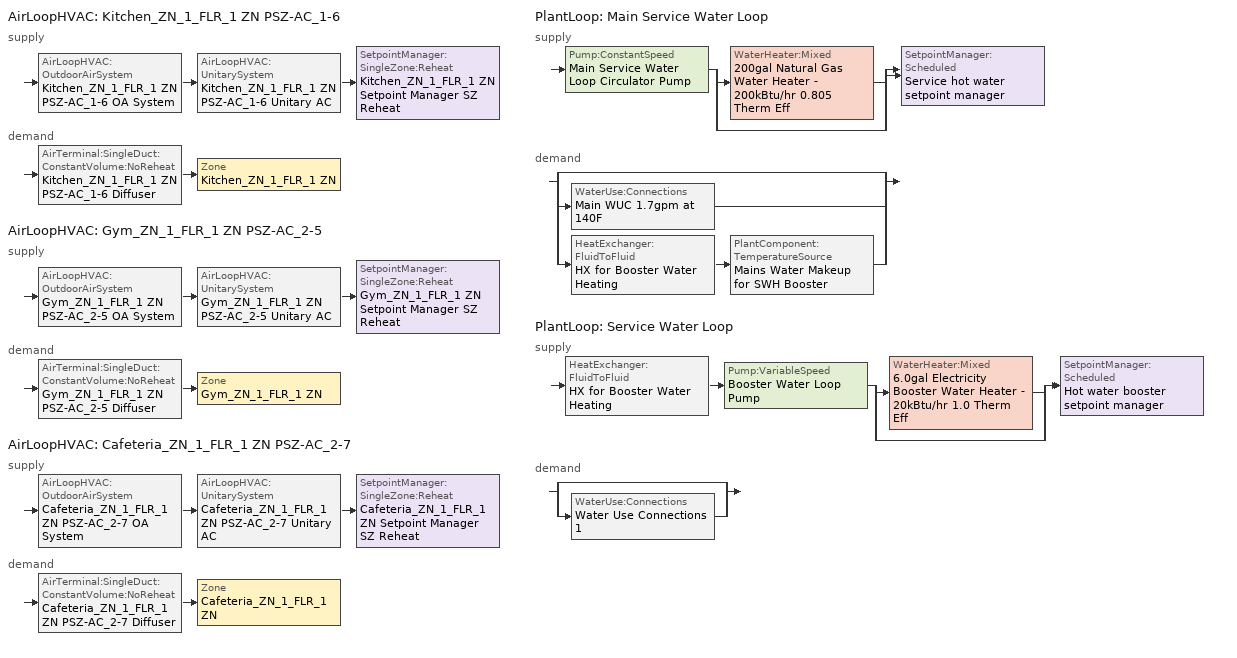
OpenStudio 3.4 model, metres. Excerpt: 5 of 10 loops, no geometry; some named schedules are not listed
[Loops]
AirLoopHVAC 'Kitchen_ZN_1_FLR_1 ZN PSZ-AC_1-6'
 supply: AirLoopHVAC:OutdoorAirSystem 'Kitchen_ZN_1_FLR_1 ZN PSZ-AC_1-6 OA System' > AirLoopHVAC:UnitarySystem 'Kitchen_ZN_1_FLR_1 ZN PSZ-AC_1-6 Unitary AC' > SetpointManager:SingleZone:Reheat 'Kitchen_ZN_1_FLR_1 ZN Setpoint Manager SZ Reheat'
 demand: AirTerminal:SingleDuct:ConstantVolume:NoReheat 'Kitchen_ZN_1_FLR_1 ZN PSZ-AC_1-6 Diffuser' > Zone 'Kitchen_ZN_1_FLR_1 ZN'
AirLoopHVAC 'Gym_ZN_1_FLR_1 ZN PSZ-AC_2-5'
 supply: AirLoopHVAC:OutdoorAirSystem 'Gym_ZN_1_FLR_1 ZN PSZ-AC_2-5 OA System' > AirLoopHVAC:UnitarySystem 'Gym_ZN_1_FLR_1 ZN PSZ-AC_2-5 Unitary AC' > SetpointManager:SingleZone:Reheat 'Gym_ZN_1_FLR_1 ZN Setpoint Manager SZ Reheat'
 demand: AirTerminal:SingleDuct:ConstantVolume:NoReheat 'Gym_ZN_1_FLR_1 ZN PSZ-AC_2-5 Diffuser' > Zone 'Gym_ZN_1_FLR_1 ZN'
AirLoopHVAC 'Cafeteria_ZN_1_FLR_1 ZN PSZ-AC_2-7'
 supply: AirLoopHVAC:OutdoorAirSystem 'Cafeteria_ZN_1_FLR_1 ZN PSZ-AC_2-7 OA System' > AirLoopHVAC:UnitarySystem 'Cafeteria_ZN_1_FLR_1 ZN PSZ-AC_2-7 Unitary AC' > SetpointManager:SingleZone:Reheat 'Cafeteria_ZN_1_FLR_1 ZN Setpoint Manager SZ Reheat'
 demand: AirTerminal:SingleDuct:ConstantVolume:NoReheat 'Cafeteria_ZN_1_FLR_1 ZN PSZ-AC_2-7 Diffuser' > Zone 'Cafeteria_ZN_1_FLR_1 ZN'
PlantLoop 'Main Service Water Loop'
 supply: Pump:ConstantSpeed 'Main Service Water Loop Circulator Pump' > split
  | WaterHeater:Mixed '200gal Natural Gas Water Heater - 200kBtu/hr 0.805 Therm Eff'
  | bypass
  join > SetpointManager:Scheduled 'Service hot water setpoint manager'
 demand: split
  | bypass
  | WaterUse:Connections 'Main WUC 1.7gpm at 140F'
  | HeatExchanger:FluidToFluid 'HX for Booster Water Heating' > PlantComponent:TemperatureSource 'Mains Water Makeup for SWH Booster'
PlantLoop 'Service Water Loop'
 supply: HeatExchanger:FluidToFluid 'HX for Booster Water Heating' > Pump:VariableSpeed 'Booster Water Loop Pump' > split
  | WaterHeater:Mixed '6.0gal Electricity Booster Water Heater - 20kBtu/hr 1.0 Therm Eff'
  | bypass
  join > SetpointManager:Scheduled 'Hot water booster setpoint manager'
 demand: split
  | bypass
  | WaterUse:Connections 'Water Use Connections 1'
[SpaceType] Standards Building Type=PrimarySchool
Name | Default Schedule Set | Design Specification Outdoor Air Object | Standards Space Type
PrimarySchool Office | PrimarySchool Office Schedule Set | PrimarySchool Office Ventilation | Office
PrimarySchool Lobby | PrimarySchool Lobby Schedule Set | PrimarySchool Lobby Ventilation | Lobby
PrimarySchool Gym | PrimarySchool Gym Schedule Set | PrimarySchool Gym Ventilation | Gym
PrimarySchool Mechanical | PrimarySchool Mechanical Schedule Set | PrimarySchool Mechanical Ventilation | Mechanical
PrimarySchool Cafeteria | PrimarySchool Cafeteria Schedule Set | PrimarySchool Cafeteria Ventilation | Cafeteria
PrimarySchool Kitchen | PrimarySchool Kitchen Schedule Set | PrimarySchool Kitchen Ventilation | Kitchen
PrimarySchool Restroom | PrimarySchool Restroom Schedule Set | PrimarySchool Restroom Ventilation | Restroom
PrimarySchool Corridor | PrimarySchool Corridor Schedule Set | PrimarySchool Corridor Ventilation | Corridor
PrimarySchool Classroom | PrimarySchool Classroom Schedule Set | PrimarySchool Classroom Ventilation | Classroom
PrimarySchool ComputerRoom | PrimarySchool ComputerRoom Schedule Set | PrimarySchool ComputerRoom Ventilation | ComputerRoom
PrimarySchool Library | PrimarySchool Library Schedule Set | PrimarySchool Library Ventilation | Library
[People:Definition]
PrimarySchool Cafeteria People Definition: Number of People Calculation Method=People/Area; People per Space Floor Area {person/m2}=1.07639; Fraction Radiant=0.3
[People] Work Efficiency Schedule=Work Efficiency Schedule; Clothing Insulation Schedule=Clothing Schedule; Air Velocity Schedule=Air Velocity Schedule; Multiplier=1
Name | People Definition | Space or SpaceType
PrimarySchool Cafeteria People | PrimarySchool Cafeteria People Definition | PrimarySchool Cafeteria
PrimarySchool Classroom People | PrimarySchool Classroom People Definition | PrimarySchool Classroom
PrimarySchool ComputerRoom People | PrimarySchool ComputerRoom People Definition | PrimarySchool ComputerRoom
PrimarySchool Gym People | PrimarySchool Gym People Definition | PrimarySchool Gym
PrimarySchool Kitchen People | PrimarySchool Kitchen People Definition | PrimarySchool Kitchen
PrimarySchool Library People | PrimarySchool Library People Definition | PrimarySchool Library
PrimarySchool Office People | PrimarySchool Office People Definition | PrimarySchool Office
[Lights:Definition] Design Level Calculation Method=Watts/Area; Fraction Radiant=0.37; Fraction Visible=0.2; Return Air Fraction=0
Name | Watts per Space Floor Area {W/m2}
PrimarySchool Cafeteria Lights Definition | 6.78126
PrimarySchool Classroom Lights Definition; PrimarySchool ComputerRoom Lights Definition | 9.9028
PrimarySchool Corridor Lights Definition | 7.10418
PrimarySchool Gym Lights Definition | 5.38196
PrimarySchool Kitchen Lights Definition | 11.4097
PrimarySchool Library Lights Definition | 8.39585
PrimarySchool Lobby Lights Definition | 10.7639
PrimarySchool Mechanical Lights Definition | 4.62848
PrimarySchool Office Lights Definition | 10.0104
PrimarySchool Restroom Lights Definition | 9.14932
[Lights] Fraction Replaceable=1
Name | Lights Definition | Space or SpaceType
PrimarySchool Cafeteria Lights | PrimarySchool Cafeteria Lights Definition | PrimarySchool Cafeteria
PrimarySchool Classroom Lights | PrimarySchool Classroom Lights Definition | PrimarySchool Classroom
PrimarySchool ComputerRoom Lights | PrimarySchool ComputerRoom Lights Definition | PrimarySchool ComputerRoom
PrimarySchool Corridor Lights | PrimarySchool Corridor Lights Definition | PrimarySchool Corridor
PrimarySchool Gym Lights | PrimarySchool Gym Lights Definition | PrimarySchool Gym
PrimarySchool Kitchen Lights | PrimarySchool Kitchen Lights Definition | PrimarySchool Kitchen
PrimarySchool Library Lights | PrimarySchool Library Lights Definition | PrimarySchool Library
PrimarySchool Lobby Lights | PrimarySchool Lobby Lights Definition | PrimarySchool Lobby
PrimarySchool Mechanical Lights | PrimarySchool Mechanical Lights Definition | PrimarySchool Mechanical
PrimarySchool Office Lights | PrimarySchool Office Lights Definition | PrimarySchool Office
PrimarySchool Restroom Lights | PrimarySchool Restroom Lights Definition | PrimarySchool Restroom
[ElectricEquipment:Definition]
PrimarySchool Restroom Elec Equip Definition: Design Level Calculation Method=Watts/Area; Watts per Space Floor Area {W/m2}=3.99987; Fraction Latent=0; Fraction Radiant=0.5; Fraction Lost=0
[ElectricEquipment]
Name | Electric Equipment Definition | Space or SpaceType | Schedule
PrimarySchool Cafeteria Elec Equip | PrimarySchool Cafeteria Elec Equip Definition | PrimarySchool Cafeteria
PrimarySchool Classroom Elec Equip | PrimarySchool Classroom Elec Equip Definition | PrimarySchool Classroom
PrimarySchool ComputerRoom Elec Equip | PrimarySchool ComputerRoom Elec Equip Definition | PrimarySchool ComputerRoom
PrimarySchool Corridor Elec Equip | PrimarySchool Corridor Elec Equip Definition | PrimarySchool Corridor
PrimarySchool Gym Elec Equip | PrimarySchool Gym Elec Equip Definition | PrimarySchool Gym
PrimarySchool Kitchen Elec Equip | PrimarySchool Kitchen Elec Equip Definition | PrimarySchool Kitchen
PrimarySchool Library Elec Equip | PrimarySchool Library Elec Equip Definition | PrimarySchool Library
PrimarySchool Lobby Elec Equip | PrimarySchool Lobby Elec Equip Definition | PrimarySchool Lobby
PrimarySchool Mechanical Elec Equip | PrimarySchool Mechanical Elec Equip Definition | PrimarySchool Mechanical
PrimarySchool Office Elec Equip | PrimarySchool Office Elec Equip Definition | PrimarySchool Office
PrimarySchool Restroom Elec Equip | PrimarySchool Restroom Elec Equip Definition | PrimarySchool Restroom
Kitchen_Reach-in-Freezer | Kitchen Electric Equipment Definition1 | PrimarySchool Kitchen | SchoolPrimary ALWAYS_ON
Kitchen_Reach-in-Refrigerator | Kitchen Electric Equipment Definition2 | PrimarySchool Kitchen | SchoolPrimary ALWAYS_ON
[DesignSpecification:OutdoorAir] Outdoor Air Method=Sum
Name | Outdoor Air Flow per Person {m3/s-person} | Outdoor Air Flow per Floor Area {m3/s-m2} | Outdoor Air Flow Rate Fraction Schedule
PrimarySchool Cafeteria Ventilation; PrimarySchool Kitchen Ventilation | 0.00353961 | 0.0009144
PrimarySchool Classroom Ventilation; PrimarySchool ComputerRoom Ventilation; PrimarySchool Library Ventilation | 0.00471947 | 0.0006096
PrimarySchool Corridor Ventilation; PrimarySchool Lobby Ventilation |  | 0.0003048
PrimarySchool Gym Ventilation |  | 0.001524
PrimarySchool Mechanical Ventilation |  | 0.0006096
PrimarySchool Office Ventilation | 0.00235974 | 0.0003048
PrimarySchool Restroom Ventilation | 0 | 0 | DesignDaysOnly
[DefaultScheduleSet] People Activity Level Schedule=SchoolPrimary ACTIVITY_SCH; Infiltration Schedule=SchoolPrimary INFIL_SCH_PNNL
Name | Number of People Schedule | Lighting Schedule | Electric Equipment Schedule | Gas Equipment Schedule
PrimarySchool Cafeteria Schedule Set | SchoolPrimary BLDG_OCC_SCH_Cafeteria | SchoolPrimary BLDG_LIGHT_SCH_2013 | SchoolPrimary KITCHEN_ELEC_EQUIP_SCH
PrimarySchool Classroom Schedule Set | SchoolPrimary BLDG_OCC_SCH | SchoolPrimary BLDG_LIGHT_CLASSROOM_SCH_2013 | SchoolPrimary BLDG_EQUIP_SCH_2013
PrimarySchool ComputerRoom Schedule Set | SchoolPrimary BLDG_OCC_SCH_Extend | SchoolPrimary BLDG_LIGHT_CLASSROOM_SCH_2013 | SchoolPrimary BLDG_EQUIP_SCH_2013
PrimarySchool Corridor Schedule Set | SchoolPrimary BLDG_OCC_SCH | SchoolPrimary BLDG_LIGHT_CORRIDOR_SCH_2013 | SchoolPrimary BLDG_EQUIP_SCH_2013
PrimarySchool Gym Schedule Set | SchoolPrimary BLDG_OCC_SCH_Gym | SchoolPrimary BLDG_LIGHT_GYM_SCH_2013 | SchoolPrimary BLDG_EQUIP_SCH_2013
PrimarySchool Kitchen Schedule Set | SchoolPrimary BLDG_OCC_SCH | SchoolPrimary BLDG_LIGHT_SCH_2013 | SchoolPrimary KITCHEN_ELEC_EQUIP_SCH | SchoolPrimary KITCHEN_GAS_EQUIP_SCH
PrimarySchool Library Schedule Set | SchoolPrimary BLDG_OCC_SCH | SchoolPrimary BLDG_LIGHT_LIBRARY_SCH_2013 | SchoolPrimary BLDG_EQUIP_SCH_2013
PrimarySchool Lobby Schedule Set | SchoolPrimary BLDG_OCC_SCH | SchoolPrimary BLDG_LIGHT_LOBBYFLR1_SCH_2013 | SchoolPrimary BLDG_EQUIP_SCH_2013
PrimarySchool Mechanical Schedule Set | SchoolPrimary BLDG_OCC_SCH | SchoolPrimary BLDG_LIGHT_SCH_2013 | SchoolPrimary BLDG_EQUIP_SCH_2013
PrimarySchool Office Schedule Set | SchoolPrimary BLDG_OCC_SCH_Offices | SchoolPrimary BLDG_LIGHT_SCH_2013 | SchoolPrimary BLDG_EQUIP_SCH_2013
PrimarySchool Restroom Schedule Set | SchoolPrimary BLDG_OCC_SCH | SchoolPrimary BLDG_LIGHT_BATH_SCH_2013 | SchoolPrimary BLDG_EQUIP_SCH_2013
[GasEquipment]
PrimarySchool Kitchen Gas Equip: Gas Equipment Definition=PrimarySchool Kitchen Gas Equip Definition; Space or SpaceType=PrimarySchool Kitchen
[Sizing:Zone] Zone Cooling Design Supply Air Temperature Input Method=SupplyAirTemperature; Zone Cooling Design Supply Air Temperature {C}=12.7778; Zone Cooling Design Supply Air Temperature Difference {deltaC}=11.11; Zone Heating Design Supply Air Temperature Input Method=SupplyAirTemperature; Zone Heating Design Supply Air Temperature {C}=50; Zone Heating Design Supply Air Temperature Difference {deltaC}=11.11; Zone Cooling Design Supply Air Humidity Ratio {kg-H2O/kg-air}=0.0085; Zone Heating Design Supply Air Humidity Ratio {kg-H2O/kg-air}=0.008; Cooling Design Air Flow Method=DesignDay; Heating Design Air Flow Method=DesignDay; Account for Dedicated Outdoor Air System=No; Dedicated Outdoor Air System Control Strategy=NeutralSupplyAir; Dedicated Outdoor Air Low Setpoint Temperature for Design {C}=autosize; Dedicated Outdoor Air High Setpoint Temperature for Design {C}=autosize
Name | Design Minimum Zone Ventilation Efficiency
Cafeteria_ZN_1_FLR_1 ZN; Gym_ZN_1_FLR_1 ZN; Kitchen_ZN_1_FLR_1 ZN
Mech_ZN_1_FLR_1 ZN | 0.6
[Zone equipment]
Cafeteria_ZN_1_FLR_1 ZN: Cafeteria_ZN_1_FLR_1 ZN PSZ-AC_2-7 Diffuser
Gym_ZN_1_FLR_1 ZN: Gym_ZN_1_FLR_1 ZN PSZ-AC_2-5 Diffuser
Kitchen_ZN_1_FLR_1 ZN: Kitchen_ZN_1_FLR_1 ZN PSZ-AC_1-6 Diffuser, Kitchen_ZN_1_FLR_1 ZN Exhaust Fan
[PlantLoop] Glycol Concentration=0; Plant Loop Volume {m3}=Autocalculate; Load Distribution Scheme=Optimal
Name | Maximum Loop Temperature {C} | Minimum Loop Temperature {C}
Main Service Water Loop | 60 | 10
Service Water Loop
[Sizing:Plant] Loop Type=Heating; Loop Design Temperature Difference {deltaC}=5; Sizing Option=NonCoincident; Zone Timesteps in Averaging Window=1; Coincident Sizing Factor Mode=None
Name | Design Loop Exit Temperature {C}
Main Service Water Loop | 60
Service Water Loop | 82.2222
[SetpointManager:Scheduled] Control Variable=Temperature
Name | Schedule | Setpoint Node or NodeList
Service hot water setpoint manager | Service Water Loop Temp - 140F | Main Service Water Loop Supply Outlet Node
Hot water booster setpoint manager | Service Water Booster Temp - 180.00000000000006F | Service Water Loop Supply Outlet Node
[Pump:VariableSpeed]
Booster Water Loop Pump: Rated Pump Head {Pa}=0; Rated Power Consumption {W}=0; Motor Efficiency=1; Coefficient 1 of the Part Load Performance Curve=0; Coefficient 2 of the Part Load Performance Curve=3.2485; Coefficient 3 of the Part Load Performance Curve=-4.7443; Coefficient 4 of the Part Load Performance Curve=2.5294; Minimum Flow Rate {m3/s}=0; Pump Control Type=Intermittent; Skin Loss Radiative Fraction=0.5; Design Power Sizing Method=PowerPerFlowPerPressure; Design Electric Power per Unit Flow Rate {W/(m3/s)}=348701.1; Design Shaft Power per Unit Flow Rate per Unit Head {W-s/m3-Pa}=1.28205; Design Minimum Flow Rate Fraction=0
[AirLoopHVAC] Availability Schedule=SchoolPrimary HVACOperationSchd; Design Supply Air Flow Rate {m3/s}=autosize; Design Return Air Flow Fraction of Supply Air Flow=1
Kitchen_ZN_1_FLR_1 ZN PSZ-AC_1-6; Gym_ZN_1_FLR_1 ZN PSZ-AC_2-5; Cafeteria_ZN_1_FLR_1 ZN PSZ-AC_2-7
[Sizing:System] Type of Load to Size On=Sensible; Design Outdoor Air Flow Rate {m3/s}=Autosize; Central Heating Maximum System Air Flow Ratio=1; Preheat Design Temperature {C}=7.22222; Preheat Design Humidity Ratio {kg-H2O/kg-Air}=0.008; Precool Design Temperature {C}=12.7778; Precool Design Humidity Ratio {kg-H2O/kg-Air}=0.008; Central Cooling Design Supply Air Temperature {C}=12.7778; Central Heating Design Supply Air Temperature {C}=50; Sizing Option=Coincident; 100% Outdoor Air in Cooling=No; 100% Outdoor Air in Heating=No; Central Cooling Design Supply Air Humidity Ratio {kg-H2O/kg-Air}=0.0085; Central Heating Design Supply Air Humidity Ratio {kg-H2O/kg-Air}=0.008; Cooling Design Air Flow Method=DesignDay; Heating Design Air Flow Method=DesignDay; System Outdoor Air Method=ZoneSum; Zone Maximum Outdoor Air Fraction=1; Cooling Supply Air Flow Rate Per Floor Area {m3/s-m2}=0.00996765; Cooling Fraction of Autosized Cooling Supply Air Flow Rate=1; Cooling Supply Air Flow Rate Per Unit Cooling Capacity {m3/s-W}=3.94755e-05; Heating Supply Air Flow Rate Per Floor Area {m3/s-m2}=0.00996765; Heating Fraction of Autosized Heating Supply Air Flow Rate=1; Heating Fraction of Autosized Cooling Supply Air Flow Rate=1; Heating Supply Air Flow Rate Per Unit Heating Capacity {m3/s-W}=3.15882e-05; Cooling Design Capacity Method=CoolingDesignCapacity; Cooling Design Capacity {W}=autosize; Cooling Design Capacity Per Floor Area {W/m2}=234.7; Fraction of Autosized Cooling Design Capacity=1; Heating Design Capacity Method=HeatingDesignCapacity; Heating Design Capacity {W}=autosize; Heating Design Capacity Per Floor Area {W/m2}=157; Fraction of Autosized Heating Design Capacity=1; Central Cooling Capacity Control Method=OnOff; Occupant Diversity=autosize
Kitchen_ZN_1_FLR_1 ZN PSZ-AC_1-6; Gym_ZN_1_FLR_1 ZN PSZ-AC_2-5; Cafeteria_ZN_1_FLR_1 ZN PSZ-AC_2-7
[Coil:Cooling:DX:TwoSpeed] Availability Schedule=Always On Discrete; Rated High Speed Total Cooling Capacity {W}=Autosize; Rated High Speed Sensible Heat Ratio=Autosize; Rated High Speed Air Flow Rate {m3/s}=Autosize; Unit Internal Static Air Pressure {Pa}=773.3; Total Cooling Capacity Function of Temperature Curve=PSZ-AC_Unitary_PackagecoolCapFT; Total Cooling Capacity Function of Flow Fraction Curve=PSZ-AC_Unitary_PackagecoolFFF; Energy Input Ratio Function of Temperature Curve=PSZ-AC DX Unitary Package EIRFT; Energy Input Ratio Function of Flow Fraction Curve=PSZ-AC_Unitary_PackagecoolEIRFFF; Part Load Fraction Correlation Curve=PSZ-AC_Unitary_PackagecoolPLR; Rated Low Speed Total Cooling Capacity {W}=Autosize; Rated Low Speed Sensible Heat Ratio=0.69; Low Speed Total Cooling Capacity Function of Temperature Curve=PSZ-AC_Unitary_PackagecoolCapFT; Low Speed Energy Input Ratio Function of Temperature Curve=PSZ-AC DX Unitary Package EIRFT; Condenser Type=AirCooled; Minimum Outdoor Dry-Bulb Temperature for Compressor Operation {C}=-25; High Speed Evaporative Condenser Effectiveness=0; High Speed Evaporative Condenser Air Flow Rate {m3/s}=Autosize; High Speed Evaporative Condenser Pump Rated Power Consumption {W}=Autosize; Low Speed Evaporative Condenser Effectiveness=0; Low Speed Evaporative Condenser Air Flow Rate {m3/s}=Autosize; Low Speed Evaporative Condenser Pump Rated Power Consumption {W}=Autosize; Basin Heater Capacity {W/K}=10; Basin Heater Setpoint Temperature {C}=2
Name | Rated High Speed COP {W/W} | Rated Low Speed COP {W/W}
Kitchen_ZN_1_FLR_1 ZN PSZ-AC_1-6 2spd DX AC Clg Coil 74kBtu/hr 11.0EER; Gym_ZN_1_FLR_1 ZN PSZ-AC_2-5 2spd DX AC Clg Coil 69kBtu/hr 11.0EER | 3.79883 | 3.79883
Cafeteria_ZN_1_FLR_1 ZN PSZ-AC_2-7 2spd DX AC Clg Coil 146kBtu/hr 10.8EER | 3.73224 | 3.73224
[Controller:OutdoorAir] Maximum Outdoor Air Flow Rate {m3/s}=Autosize; Economizer Control Type=DifferentialDryBulb; Economizer Control Action Type=ModulateFlow; Lockout Type=LockoutWithHeating; Minimum Limit Type=FixedMinimum; Minimum Outdoor Air Schedule=SchoolPrimary MinOA_MotorizedDamper_Sched; High Humidity Control=No; Heat Recovery Bypass Control Type=BypassWhenWithinEconomizerLimits
Name | Minimum Outdoor Air Flow Rate {m3/s} | Controller Mechanical Ventilation | Maximum Fraction of Outdoor Air Schedule
Kitchen_ZN_1_FLR_1 ZN PSZ-AC_1-6 OA System Controller | autosize | Controller Mechanical Ventilation 1
Gym_ZN_1_FLR_1 ZN PSZ-AC_2-5 OA System Controller | 0 | Controller Mechanical Ventilation 2 | GymZN1FLR1ZNPSZAC25maxOASch
Cafeteria_ZN_1_FLR_1 ZN PSZ-AC_2-7 OA System Controller | 0 | Controller Mechanical Ventilation 3 | CafeteriaZN1FLR1ZNPSZAC27maxOASch
[Controller:MechanicalVentilation] Availability Schedule=Always On Discrete
Name | Demand Controlled Ventilation
Controller Mechanical Ventilation 1
Controller Mechanical Ventilation 2; Controller Mechanical Ventilation 3 | Yes
[AirLoopHVAC:OutdoorAirSystem]
Name | Controller
Kitchen_ZN_1_FLR_1 ZN PSZ-AC_1-6 OA System | Kitchen_ZN_1_FLR_1 ZN PSZ-AC_1-6 OA System Controller
Gym_ZN_1_FLR_1 ZN PSZ-AC_2-5 OA System | Gym_ZN_1_FLR_1 ZN PSZ-AC_2-5 OA System Controller
Cafeteria_ZN_1_FLR_1 ZN PSZ-AC_2-7 OA System | Cafeteria_ZN_1_FLR_1 ZN PSZ-AC_2-7 OA System Controller
[SetpointManager:SingleZone:Reheat] Minimum Supply Air Temperature {C}=12.7778; Maximum Supply Air Temperature {C}=50
Name | Control Zone | Setpoint Node or NodeList
Kitchen_ZN_1_FLR_1 ZN Setpoint Manager SZ Reheat | Kitchen_ZN_1_FLR_1 ZN | Kitchen_ZN_1_FLR_1 ZN PSZ-AC_1-6 Supply Outlet Node
Gym_ZN_1_FLR_1 ZN Setpoint Manager SZ Reheat | Gym_ZN_1_FLR_1 ZN | Gym_ZN_1_FLR_1 ZN PSZ-AC_2-5 Supply Outlet Node
Cafeteria_ZN_1_FLR_1 ZN Setpoint Manager SZ Reheat | Cafeteria_ZN_1_FLR_1 ZN | Cafeteria_ZN_1_FLR_1 ZN PSZ-AC_2-7 Supply Outlet Node
[Coil:Heating:Gas] Availability Schedule=Always On Discrete; Gas Burner Efficiency=0.8; Nominal Capacity {W}=AutoSize; Parasitic Electric Load {W}=0; Parasitic Gas Load {W}=0
Kitchen_ZN_1_FLR_1 ZN PSZ-AC_1-6 Gas Htg Coil 199kBtu/hr 0.8 Thermal Eff; Gym_ZN_1_FLR_1 ZN PSZ-AC_2-5 Gas Htg Coil 158kBtu/hr 0.8 Thermal Eff; Cafeteria_ZN_1_FLR_1 ZN PSZ-AC_2-7 Gas Htg Coil 335kBtu/hr 0.8 Thermal Eff
[Coil:Heating:Electric] Availability Schedule=Always Off Discrete; Efficiency=1; Nominal Capacity {W}=0
Kitchen_ZN_1_FLR_1 ZN PSZ-AC_1-6 No Heat; Gym_ZN_1_FLR_1 ZN PSZ-AC_2-5 No Heat; Cafeteria_ZN_1_FLR_1 ZN PSZ-AC_2-7 No Heat
[Fan:OnOff] Availability Schedule=Always On Discrete; Pressure Rise {Pa}=622.722; Maximum Flow Rate {m3/s}=autosize; Motor In Airstream Fraction=1
Name | Fan Total Efficiency | Motor Efficiency | Fan Power Ratio Function of Speed Ratio Curve | Fan Efficiency Ratio Function of Speed Ratio Curve
Kitchen_ZN_1_FLR_1 ZN PSZ-AC_1-6 Fan | 0.56225 | 0.865 | Fan On Off Power Curve | Fan On Off Efficiency Curve
Gym_ZN_1_FLR_1 ZN PSZ-AC_2-5 Fan | 0.56225 | 0.865 | Fan On Off Power Curve 1 | Fan On Off Efficiency Curve 1
Cafeteria_ZN_1_FLR_1 ZN PSZ-AC_2-7 Fan | 0.58175 | 0.895 | Fan On Off Power Curve 2 | Fan On Off Efficiency Curve 2
[AirLoopHVAC:UnitarySystem] Control Type=Load; Dehumidification Control Type=None; Availability Schedule=SchoolPrimary HVACOperationSchd; Fan Placement=DrawThrough; Supply Air Fan Operating Mode Schedule=SchoolPrimary HVACOperationSchd; DX Heating Coil Sizing Ratio=1; Use DOAS DX Cooling Coil=No; DOAS DX Cooling Coil Leaving Minimum Air Temperature {C}=2; Latent Load Control=SensibleOnlyLoadControl; Supply Air Flow Rate During Cooling Operation {m3/s}=Autosize; Supply Air Flow Rate During Heating Operation {m3/s}=Autosize; Supply Air Flow Rate When No Cooling or Heating is Required {m3/s}=Autosize; Maximum Supply Air Temperature {C}=80; Maximum Outdoor Dry-Bulb Temperature for Supplemental Heater Operation {C}=21; Maximum Cycling Rate {cycles/hr}=2.5; Heat Pump Time Constant {s}=60; Fraction of On-Cycle Power Use=0.01; Heat Pump Fan Delay Time {s}=60; Ancilliary On-Cycle Electric Power {W}=0; Ancilliary Off-Cycle Electric Power {W}=0
Name | Controlling Zone or Thermostat Location | Supply Fan | Heating Coil | Cooling Coil | Supplemental Heating Coil
Kitchen_ZN_1_FLR_1 ZN PSZ-AC_1-6 Unitary AC | Kitchen_ZN_1_FLR_1 ZN | Kitchen_ZN_1_FLR_1 ZN PSZ-AC_1-6 Fan | Kitchen_ZN_1_FLR_1 ZN PSZ-AC_1-6 Gas Htg Coil 199kBtu/hr 0.8 Thermal Eff | Kitchen_ZN_1_FLR_1 ZN PSZ-AC_1-6 2spd DX AC Clg Coil 74kBtu/hr 11.0EER | Kitchen_ZN_1_FLR_1 ZN PSZ-AC_1-6 No Heat
Gym_ZN_1_FLR_1 ZN PSZ-AC_2-5 Unitary AC | Gym_ZN_1_FLR_1 ZN | Gym_ZN_1_FLR_1 ZN PSZ-AC_2-5 Fan | Gym_ZN_1_FLR_1 ZN PSZ-AC_2-5 Gas Htg Coil 158kBtu/hr 0.8 Thermal Eff | Gym_ZN_1_FLR_1 ZN PSZ-AC_2-5 2spd DX AC Clg Coil 69kBtu/hr 11.0EER | Gym_ZN_1_FLR_1 ZN PSZ-AC_2-5 No Heat
Cafeteria_ZN_1_FLR_1 ZN PSZ-AC_2-7 Unitary AC | Cafeteria_ZN_1_FLR_1 ZN | Cafeteria_ZN_1_FLR_1 ZN PSZ-AC_2-7 Fan | Cafeteria_ZN_1_FLR_1 ZN PSZ-AC_2-7 Gas Htg Coil 335kBtu/hr 0.8 Thermal Eff | Cafeteria_ZN_1_FLR_1 ZN PSZ-AC_2-7 2spd DX AC Clg Coil 146kBtu/hr 10.8EER | Cafeteria_ZN_1_FLR_1 ZN PSZ-AC_2-7 No Heat
[AirTerminal:SingleDuct:ConstantVolume:NoReheat] Availability Schedule=Always On Discrete; Maximum Air Flow Rate {m3/s}=AutoSize
Kitchen_ZN_1_FLR_1 ZN PSZ-AC_1-6 Diffuser; Gym_ZN_1_FLR_1 ZN PSZ-AC_2-5 Diffuser; Cafeteria_ZN_1_FLR_1 ZN PSZ-AC_2-7 Diffuser
[Fan:ZoneExhaust]
Kitchen_ZN_1_FLR_1 ZN Exhaust Fan: Availability Schedule=SchoolPrimary Kitchen_Exhaust_SCH; Fan Total Efficiency=0.385; Pressure Rise {Pa}=124.544; Maximum Flow Rate {m3/s}=2.12376; Flow Fraction Schedule=SchoolSecondary Kitchen_Exhaust_SCH_DCV; System Availability Manager Coupling Mode=Decoupled; Balanced Exhaust Fraction Schedule=SchoolSecondary Kitchen Exhaust Fan Balanced Exhaust Fraction Schedule
[Refrigeration:System]
RefrSystem - Primary School: Refrigeration Condenser=Refrigeration Condenser Air Cooled 1; Minimum Condensing Temperature {C}=21; Refrigeration System Working Fluid Type=R404a; Suction Temperature Control Type=ConstantSuctionTemperature; Suction Piping Zone=Kitchen_ZN_1_FLR_1 ZN
[Refrigeration:Case]
Case Primary School: Availability Schedule=Always On Discrete; Zone=Kitchen_ZN_1_FLR_1 ZN; Rated Ambient Temperature {C}=23.8889; Rated Ambient Relative Humidity {percent}=55; Rated Total Cooling Capacity per Unit Length {W/m}=734; Rated Latent Heat Ratio=0.08; Rated Runtime Fraction=0.85; Case Length {m}=3.66; Case Operating Temperature {C}=2; Latent Case Credit Curve Type=CaseTemperatureMethod; Latent Case Credit Curve=Refrigeration Case Latent Credit Curve; Standard Case Fan Power per Unit Length {W/m}=15.7143; Operating Case Fan Power per Unit Length {W/m}=15.7143; Standard Case Lighting Power per Unit Length {W/m}=33; Installed Case Lighting Power per Unit Length {W/m}=33; Case Lighting Schedule=SchoolPrimary walkin_occ_lght_SCH; Fraction of Lighting Energy to Case=1; Anti-Sweat Heater Control Type=None; Humidity at Zero Anti-Sweat Heater Energy {percent}=0; Case Height {m}=1.5; Fraction of Anti-Sweat Heater Energy to Case=0.2; Case Defrost Power per Unit Length {W/m}=0; Case Defrost Type=None; Case Defrost Schedule=Refrigeration Defrost Schedule; Case Defrost Drip-Down Schedule=Refrigeration Defrost Schedule 1; Defrost Energy Correction Curve Type=None; Under Case HVAC Return Air Fraction=0.05; Refrigerated Case Restocking Schedule=SchoolPrimary Kitchen_ZN_1_FLR_1_Case:2_SELFCONTAINEDDISPLAYCASE_CaseStockingSched; Case Credit Fraction Schedule=Refrigeration Case Credit Schedule; Design Evaporator Temperature or Brine Inlet Temperature {C}=-5.56
[Refrigeration:WalkIn]
Walk-In Primary School: Availability Schedule=Always On Discrete; Rated Coil Cooling Capacity {W}=2686.44; Operating Temperature {C}=-23; Rated Cooling Source Temperature {C}=-28.3333; Rated Total Heating Power {W}=0; Rated Cooling Coil Fan Power {W}=249.978; Rated Circulation Fan Power {W}=0; Rated Total Lighting Power {W}=120.78; Lighting Schedule=SchoolSecondary BLDG_LIGHT_SCH; Defrost Type=Electric; Defrost Control Type=TimeSchedule; Defrost Schedule=Refrigeration Defrost Schedule 2; Defrost Drip-Down Schedule=Refrigeration Defrost Schedule 3; Defrost Power {W}=1500.6; Temperature Termination Defrost Fraction to Ice=0.7; Restocking Schedule=SchoolSecondary Kitchen_ZN_1_FLR_1_Case:1_WALKINFREEZER_WalkInStockingSched; Insulated Floor Surface Area {m2}=11.1484; Insulated Floor U-Value {W/m2-K}=0.207; WalkIn Zone Boundary 1=Refrigeration Walk In Zone Boundary 1
[Refrigeration:WalkIn:ZoneBoundary]
Refrigeration Walk In Zone Boundary 1: Zone=Kitchen_ZN_1_FLR_1 ZN; Total Insulated Surface Area Facing Zone {m2}=43.4; Insulated Surface U-Value Facing Zone {W/m2-K}=0.235; Area of Stocking Doors Facing Zone {m2}=2; Height of Stocking Doors Facing Zone {m}=2; Stocking Door Opening Schedule Name Facing Zone=door_wi_sched; Stocking Door Opening Protection Type Facing Zone=StripCurtain
[Refrigeration:Condenser:AirCooled]
Refrigeration Condenser Air Cooled 1: Rated Effective Total Heat Rejection Rate Curve=Curve Linear 1; Rated Subcooling Temperature Difference {deltaC}=0; Condenser Fan Speed Control Type=Fixed; Rated Fan Power {W}=946.525; Minimum Fan Air Flow Ratio=0.1
[EnergyManagementSystem:Sensor] Output Variable or Output Meter=Zone Lights Electricity Rate
Name | Output Variable or Output Meter Index Key
Cafeteria_ZN_1_FLR_1ZN_LSr | Cafeteria_ZN_1_FLR_1 ZN
Gym_ZN_1_FLR_1ZN_LSr | Gym_ZN_1_FLR_1 ZN
Kitchen_ZN_1_FLR_1ZN_LSr | Kitchen_ZN_1_FLR_1 ZN
Mech_ZN_1_FLR_1ZN_LSr | Mech_ZN_1_FLR_1 ZN
[Pump:ConstantSpeed]
Main Service Water Loop Circulator Pump: Rated Flow Rate {m3/s}=autosize; Rated Pump Head {Pa}=29891; Rated Power Consumption {W}=autosize; Motor Efficiency=0.7; Fraction of Motor Inefficiencies to Fluid Stream=0; Pump Control Type=Intermittent; Design Power Sizing Method=PowerPerFlowPerPressure; Design Electric Power per Unit Flow Rate {W/(m3/s)}=348701.1; Design Shaft Power per Unit Flow Rate per Unit Head {W-s/m3-Pa}=1.28205
[WaterHeater:Mixed] Deadband Temperature Difference {deltaC}=2; Heater Control Type=Cycle; Off Cycle Parasitic Heat Fraction to Tank=0; On Cycle Parasitic Heat Fraction to Tank=0; Ambient Temperature Indicator=ThermalZone; Use Side Effectiveness=1; Source Side Effectiveness=1; Use Side Design Flow Rate {m3/s}=autosize; Source Side Design Flow Rate {m3/s}=autosize; Indirect Water Heating Recovery Time {hr}=1.5; Source Side Flow Control Mode=IndirectHeatPrimarySetpoint
Name | Tank Volume {m3} | Setpoint Temperature Schedule | Maximum Temperature Limit {C} | Heater Maximum Capacity {W} | Heater Fuel Type | Heater Thermal Efficiency | Off Cycle Parasitic Fuel Consumption Rate {W} | Off Cycle Parasitic Fuel Type | On Cycle Parasitic Fuel Consumption Rate {W} | On Cycle Parasitic Fuel Type | Ambient Temperature Thermal Zone | Off Cycle Loss Coefficient to Ambient Temperature {W/K} | On Cycle Loss Coefficient to Ambient Temperature {W/K}
200gal Natural Gas Water Heater - 200kBtu/hr 0.805 Therm Eff | 0.757082 | Service Water Loop Temp - 140F | 60 | 58614.2 | NaturalGas | 0.805128 | 970.33 | NaturalGas | 970.33 | NaturalGas | Mech_ZN_1_FLR_1 ZN | 9.66218 | 9.66218
6.0gal Electricity Booster Water Heater - 20kBtu/hr 1.0 Therm Eff | 0.0227125 | Service Water Booster Temp - 180.00000000000006F | 82.2222 | 6000.04 | Electricity | 1 | 0 | Electricity | 0 | Electricity | Kitchen_ZN_1_FLR_1 ZN | 1.16751 | 1.16751
[WaterHeater:Sizing] Design Mode=PeakDraw; Time Storage Can Meet Peak Draw {hr}=0.538503; Time for Tank Recovery {hr}=0; Nominal Tank Volume for Autosizing Plant Connections {m3}=1
200gal Natural Gas Water Heater - 200kBtu/hr 0.805 Therm Eff; 6.0gal Electricity Booster Water Heater - 20kBtu/hr 1.0 Therm Eff
[WaterUse:Connections] Drain Water Heat Exchanger Type=None; Drain Water Heat Exchanger Destination=Plant
Name | Water Use Equipment Name 1
Main WUC 1.7gpm at 140F | Main Service Water Use 1.7gpm at 140F
Water Use Connections 1 | Booster Water Fixture - 1.0 gpm at 180F
[WaterUse:Equipment:Definition]
Name | Peak Flow Rate {m3/s} | Target Temperature Schedule | Sensible Fraction Schedule | Latent Fraction Schedule
Main Service Water Use Def 1.7gpm | 0.000107253 | Mixed Water At Faucet Temp - 140F | Fraction Sensible - 0.2 | Fraction Latent - 0.05
Booster Water Fixture Def - 1.0 gpm | 6.30902e-05 | Mixed Water At Faucet Temp - 180F
[WaterUse:Equipment] Flow Rate Fraction Schedule=SchoolPrimary BLDG_SWH_SCH
Name | Water Use Equipment Definition
Main Service Water Use 1.7gpm at 140F | Main Service Water Use Def 1.7gpm
Booster Water Fixture - 1.0 gpm at 180F | Booster Water Fixture Def - 1.0 gpm
[HeatExchanger:FluidToFluid]
HX for Booster Water Heating: Loop Demand Side Design Flow Rate {m3/s}=autosize; Loop Supply Side Design Flow Rate {m3/s}=autosize; Heat Exchange Model Type=Ideal; Heat Exchanger U-Factor Times Area Value {W/K}=autosize; Control Type=UncontrolledOn; Minimum Temperature Difference to Activate Heat Exchanger {deltaC}=0.01; Heat Transfer Metering End Use Type=LoopToLoop; Component Override Cooling Control Temperature Mode=Loop; Sizing Factor=1; Operation Minimum Temperature Limit {C}=0; Operation Maximum Temperature Limit {C}=100
[PlantComponent:TemperatureSource]
Mains Water Makeup for SWH Booster: Design Volume Flow Rate {m3/s}=autosize; Temperature Specification Type=Scheduled; Source Temperature {C}=8; Source Temperature Schedule=Mains Water Temperature
[EnergyManagementSystem:Actuator]
Name | Actuated Component | Actuated Component Type | Actuated Component Control Type
Mains_Water_Temp_Act | Mains Water Temperature | Schedule:Constant | Schedule Value
Bath_ZN_1_FLR_1ZN_Light1_Actuator | PrimarySchool Restroom Lights | Lights | Electricity Rate
Cafeteria_ZN_1_FLR_1ZN_Light1_Actuator | PrimarySchool Cafeteria Lights | Lights | Electricity Rate
Computer_Class_ZN_1_FLR_1ZN_Light1_Actuator | PrimarySchool ComputerRoom Lights | Lights | Electricity Rate
Corner_Class_1_Pod_1_ZN_1_FLR_1ZN_Light1_Actuator; Corner_Class_1_Pod_2_ZN_1_FLR_1ZN_Light1_Actuator; Corner_Class_1_Pod_3_ZN_1_FLR_1ZN_Light1_Actuator; Corner_Class_2_Pod_1_ZN_1_FLR_1ZN_Light1_Actuator; Corner_Class_2_Pod_2_ZN_1_FLR_1ZN_Light1_Actuator; Corner_Class_2_Pod_3_ZN_1_FLR_1ZN_Light1_Actuator; Mult_Class_1_Pod_1_ZN_1_FLR_1ZN_Light1_Actuator; Mult_Class_1_Pod_2_ZN_1_FLR_1ZN_Light1_Actuator; Mult_Class_1_Pod_3_ZN_1_FLR_1ZN_Light1_Actuator; Mult_Class_2_Pod_1_ZN_1_FLR_1ZN_Light1_Actuator; Mult_Class_2_Pod_2_ZN_1_FLR_1ZN_Light1_Actuator; Mult_Class_2_Pod_3_ZN_1_FLR_1ZN_Light1_Actuator | PrimarySchool Classroom Lights | Lights | Electricity Rate
Corridor_Pod_1_ZN_1_FLR_1ZN_Light1_Actuator; Corridor_Pod_2_ZN_1_FLR_1ZN_Light1_Actuator; Corridor_Pod_3_ZN_1_FLR_1ZN_Light1_Actuator; Main_Corridor_ZN_1_FLR_1ZN_Light1_Actuator | PrimarySchool Corridor Lights | Lights | Electricity Rate
Gym_ZN_1_FLR_1ZN_Light1_Actuator | PrimarySchool Gym Lights | Lights | Electricity Rate
Kitchen_ZN_1_FLR_1ZN_Light1_Actuator | PrimarySchool Kitchen Lights | Lights | Electricity Rate
Library_Media_Center_ZN_1_FLR_1ZN_Light1_Actuator | PrimarySchool Library Lights | Lights | Electricity Rate
Lobby_ZN_1_FLR_1ZN_Light1_Actuator | PrimarySchool Lobby Lights | Lights | Electricity Rate
Mech_ZN_1_FLR_1ZN_Light1_Actuator | PrimarySchool Mechanical Lights | Lights | Electricity Rate
Offices_ZN_1_FLR_1ZN_Light1_Actuator | PrimarySchool Office Lights | Lights | Electricity Rate
[EnergyManagementSystem:InternalVariable] Internal Data Type=Zone Floor Area
Name | Internal Data Index Key
Cafeteria_ZN_1_FLR_1ZN_Area | Cafeteria_ZN_1_FLR_1 ZN
Gym_ZN_1_FLR_1ZN_Area | Gym_ZN_1_FLR_1 ZN
Kitchen_ZN_1_FLR_1ZN_Area | Kitchen_ZN_1_FLR_1 ZN
Mech_ZN_1_FLR_1ZN_Area | Mech_ZN_1_FLR_1 ZN
[Schedule:Constant]
Name | Value
Always On Discrete | 1
Always Off Discrete | 0
Mains Water Temperature | 10
[Schedule:Ruleset]
Name | Default Day Schedule | Summer Design Day Schedule | Winter Design Day Schedule
Work Efficiency Schedule | Work Efficiency Schedule Default
SchoolPrimary BLDG_OCC_SCH_Cafeteria | SchoolPrimary BLDG_OCC_SCH_Cafeteria Default | SchoolPrimary BLDG_OCC_SCH_Cafeteria Summer Design Day | SchoolPrimary BLDG_OCC_SCH_Cafeteria Winter Design Day
SchoolPrimary ACTIVITY_SCH | SchoolPrimary ACTIVITY_SCH Default | SchoolPrimary ACTIVITY_SCH Summer Design Day | SchoolPrimary ACTIVITY_SCH Winter Design Day
SchoolPrimary BLDG_LIGHT_SCH_2013 | SchoolPrimary BLDG_LIGHT_SCH_2013 Default | SchoolPrimary BLDG_LIGHT_SCH_2013 Summer Design Day | SchoolPrimary BLDG_LIGHT_SCH_2013 Winter Design Day
SchoolPrimary KITCHEN_ELEC_EQUIP_SCH | SchoolPrimary KITCHEN_ELEC_EQUIP_SCH Default | SchoolPrimary KITCHEN_ELEC_EQUIP_SCH Summer Design Day | SchoolPrimary KITCHEN_ELEC_EQUIP_SCH Winter Design Day
SchoolPrimary INFIL_SCH_PNNL | SchoolPrimary INFIL_SCH_PNNL Default | SchoolPrimary INFIL_SCH_PNNL Summer Design Day | SchoolPrimary INFIL_SCH_PNNL Winter Design Day
SchoolPrimary BLDG_OCC_SCH | SchoolPrimary BLDG_OCC_SCH Default | SchoolPrimary BLDG_OCC_SCH Summer Design Day | SchoolPrimary BLDG_OCC_SCH Winter Design Day
SchoolPrimary BLDG_EQUIP_SCH_2013 | SchoolPrimary BLDG_EQUIP_SCH_2013 Default | SchoolPrimary BLDG_EQUIP_SCH_2013 Summer Design Day | SchoolPrimary BLDG_EQUIP_SCH_2013 Winter Design Day 2
SchoolPrimary BLDG_LIGHT_BATH_SCH_2013 | SchoolPrimary BLDG_LIGHT_BATH_SCH_2013 Default | SchoolPrimary BLDG_LIGHT_BATH_SCH_2013 Summer Design Day | SchoolPrimary BLDG_LIGHT_BATH_SCH_2013 Winter Design Day
SchoolPrimary HVACOperationSchd | SchoolPrimary HVACOperationSchd Default | SchoolPrimary HVACOperationSchd Summer Design Day | SchoolPrimary HVACOperationSchd Winter Design Day
SchoolPrimary MinOA_MotorizedDamper_Sched | SchoolPrimary MinOA_MotorizedDamper_Sched Default | SchoolPrimary MinOA_MotorizedDamper_Sched Summer Design Day | SchoolPrimary MinOA_MotorizedDamper_Sched Winter Design Day
SchoolPrimary Kitchen_Exhaust_SCH | SchoolPrimary Kitchen_Exhaust_SCH Default | SchoolPrimary Kitchen_Exhaust_SCH Summer Design Day | SchoolPrimary Kitchen_Exhaust_SCH Winter Design Day
SchoolSecondary Kitchen_Exhaust_SCH_DCV | SchoolSecondary Kitchen_Exhaust_SCH_DCV Default | SchoolSecondary Kitchen_Exhaust_SCH_DCV Summer Design Day | SchoolSecondary Kitchen_Exhaust_SCH_DCV Winter Design Day
SchoolSecondary Kitchen Exhaust Fan Balanced Exhaust Fraction Schedule | SchoolSecondary Kitchen Exhaust Fan Balanced Exhaust Fraction Schedule Default | SchoolSecondary Kitchen Exhaust Fan Balanced Exhaust Fraction Schedule Summer Design Day | SchoolSecondary Kitchen Exhaust Fan Balanced Exhaust Fraction Schedule Winter Design Day
SchoolPrimary walkin_occ_lght_SCH | SchoolPrimary walkin_occ_lght_SCH Default | SchoolPrimary walkin_occ_lght_SCH Summer Design Day | SchoolPrimary walkin_occ_lght_SCH Winter Design Day
SchoolPrimary Kitchen_ZN_1_FLR_1_Case:2_SELFCONTAINEDDISPLAYCASE_CaseStockingSched | SchoolPrimary Kitchen_ZN_1_FLR_1_Case:2_SELFCONTAINEDDISPLAYCASE_CaseStockingSched Default | SchoolPrimary Kitchen_ZN_1_FLR_1_Case:2_SELFCONTAINEDDISPLAYCASE_CaseStockingSched Summer Design Day | SchoolPrimary Kitchen_ZN_1_FLR_1_Case:2_SELFCONTAINEDDISPLAYCASE_CaseStockingSched Winter Design Day
Refrigeration Defrost Schedule | Refrigeration Defrost Schedule Default
Refrigeration Defrost Schedule 1 | Refrigeration Defrost Schedule Default 1
Refrigeration Case Credit Schedule | Refrigeration Case Credit Schedule Default
SchoolSecondary Kitchen_ZN_1_FLR_1_Case:1_WALKINFREEZER_WalkInStockingSched | SchoolSecondary Kitchen_ZN_1_FLR_1_Case:1_WALKINFREEZER_WalkInStockingSched Default | SchoolSecondary Kitchen_ZN_1_FLR_1_Case:1_WALKINFREEZER_WalkInStockingSched Summer Design Day | SchoolSecondary Kitchen_ZN_1_FLR_1_Case:1_WALKINFREEZER_WalkInStockingSched Winter Design Day
SchoolSecondary BLDG_LIGHT_SCH | SchoolSecondary BLDG_LIGHT_SCH Default | SchoolSecondary BLDG_LIGHT_SCH Summer Design Day | SchoolSecondary BLDG_LIGHT_SCH Winter Design Day
door_wi_sched | door_wi_sched Default
Refrigeration Defrost Schedule 2 | Refrigeration Defrost Schedule Default 2
Refrigeration Defrost Schedule 3 | Refrigeration Defrost Schedule Default 3
DesignDaysOnly | DesignDaysOnly Default | DesignDaysOnly Summer Design Day | DesignDaysOnly Winter Design Day
Service Water Loop Temp - 140F | Service Water Loop Temp - 140F Default
Fraction Sensible - 0.2 | Fraction Sensible - 0.2 Default
Fraction Latent - 0.05 | Fraction Latent - 0.05 Default
Mixed Water At Faucet Temp - 140F | Mixed Water At Faucet Temp - 140F Default
SchoolPrimary BLDG_SWH_SCH | SchoolPrimary BLDG_SWH_SCH Default | SchoolPrimary BLDG_SWH_SCH Summer Design Day | SchoolPrimary BLDG_SWH_SCH Winter Design Day
Service Water Booster Temp - 180.00000000000006F | Service Water Booster Temp - 180.00000000000006F Default
Mixed Water At Faucet Temp - 180F | Mixed Water At Faucet Temp - 180F Default
CafeteriaZN1FLR1ZNPSZAC27maxOASch | CafeteriaZN1FLR1ZNPSZAC27maxOASchDefault
GymZN1FLR1ZNPSZAC25maxOASch | GymZN1FLR1ZNPSZAC25maxOASchDefault
[Schedule:Day]
SchoolPrimary HVACOperationSchd Default; SchoolPrimary MinOA_MotorizedDamper_Sched Default; SchoolPrimary Kitchen_Exhaust_SCH Default; SchoolPrimary Kitchen_Exhaust_SCH Wknd Day; SchoolPrimary Kitchen_Exhaust_SCH Wknd Day 1; SchoolSecondary Kitchen Exhaust Fan Balanced Exhaust Fraction Schedule Default; SchoolSecondary Kitchen Exhaust Fan Balanced Exhaust Fraction Schedule Wknd Day; SchoolSecondary Kitchen Exhaust Fan Balanced Exhaust Fraction Schedule Wknd Day 1; SchoolPrimary walkin_occ_lght_SCH Winter Design Day; SchoolSecondary BLDG_LIGHT_SCH Winter Design Day; SchoolPrimary BLDG_SWH_SCH Default; SchoolPrimary BLDG_SWH_SCH Sat Day; SchoolPrimary BLDG_SWH_SCH Sun|Sat Day; SchoolPrimary BLDG_SWH_SCH Sun|Sat Day 1: 24, 0, 0
SchoolPrimary HVACOperationSchd Winter Design Day; SchoolPrimary HVACOperationSchd Summer Design Day; SchoolPrimary HVACOperationSchd WntrDsn|SmrDsn|Wkdy Day: 7, 0, 0, 21, 0, 1, 24, 0, 0
SchoolPrimary MinOA_MotorizedDamper_Sched Winter Design Day; SchoolPrimary MinOA_MotorizedDamper_Sched Summer Design Day; SchoolPrimary MinOA_MotorizedDamper_Sched WntrDsn|SmrDsn|Wkdy Day; SchoolPrimary Kitchen_Exhaust_SCH Wkdy Day 1; SchoolPrimary Kitchen_Exhaust_SCH Wkdy Day 2; SchoolPrimary Kitchen_Exhaust_SCH Winter Design Day; SchoolPrimary Kitchen_Exhaust_SCH Summer Design Day: 8, 0, 0, 21, 0, 1, 24, 0, 0
SchoolPrimary Kitchen_Exhaust_SCH Wkdy Day: 8, 0, 0, 17, 0, 1, 24, 0, 0
SchoolSecondary Kitchen_Exhaust_SCH_DCV Default; SchoolSecondary Kitchen_Exhaust_SCH_DCV Winter Design Day; SchoolSecondary Kitchen_Exhaust_SCH_DCV Summer Design Day; SchoolPrimary walkin_occ_lght_SCH Summer Design Day; SchoolSecondary BLDG_LIGHT_SCH Summer Design Day: 24, 0, 1
SchoolSecondary Kitchen Exhaust Fan Balanced Exhaust Fraction Schedule Wkdy Day: 8, 0, 0, 17, 0, 0.746296, 24, 0, 0
SchoolSecondary Kitchen Exhaust Fan Balanced Exhaust Fraction Schedule Wkdy Day 1; SchoolSecondary Kitchen Exhaust Fan Balanced Exhaust Fraction Schedule Wkdy Day 2; SchoolSecondary Kitchen Exhaust Fan Balanced Exhaust Fraction Schedule Winter Design Day; SchoolSecondary Kitchen Exhaust Fan Balanced Exhaust Fraction Schedule Summer Design Day: 8, 0, 0, 21, 0, 0.746296, 24, 0, 0
SchoolPrimary walkin_occ_lght_SCH Default; SchoolPrimary walkin_occ_lght_SCH Wknd Day; SchoolPrimary walkin_occ_lght_SCH Wknd Day 1; SchoolSecondary BLDG_LIGHT_SCH Default; SchoolSecondary BLDG_LIGHT_SCH Wknd Day; SchoolSecondary BLDG_LIGHT_SCH Wknd Day 1: 24, 0, 0.1773
SchoolPrimary walkin_occ_lght_SCH Wkdy Day; SchoolPrimary walkin_occ_lght_SCH Wkdy Day 2: 7, 0, 0.1773, 21, 0, 0.468, 24, 0, 0.1773
SchoolPrimary walkin_occ_lght_SCH Wkdy Day 1: 8, 0, 0.1773, 20, 0, 0.26, 24, 0, 0.1773
SchoolPrimary Kitchen_ZN_1_FLR_1_Case:2_SELFCONTAINEDDISPLAYCASE_CaseStockingSched Default; SchoolPrimary Kitchen_ZN_1_FLR_1_Case:2_SELFCONTAINEDDISPLAYCASE_CaseStockingSched Winter Design Day; SchoolPrimary Kitchen_ZN_1_FLR_1_Case:2_SELFCONTAINEDDISPLAYCASE_CaseStockingSched Summer Design Day: 6, 0, 0, 7, 0, 50, 9, 0, 70, 10, 0, 80, 11, 0, 70, 13, 0, 50, 14, 0, 80, 15, 0, 90, 16, 0, 80, 24, 0, 0
Refrigeration Defrost Schedule Default; Refrigeration Defrost Schedule Default 1: 0, 59, 0, 24, 0, 0
Refrigeration Case Credit Schedule Default: 7, 0, 0.2, 21, 0, 0.4, 24, 0, 0.2
SchoolSecondary Kitchen_ZN_1_FLR_1_Case:1_WALKINFREEZER_WalkInStockingSched Default: 4, 0, 0, 5, 0, 725, 6, 0, 417, 7, 0, 290, 24, 0, 0
SchoolSecondary Kitchen_ZN_1_FLR_1_Case:1_WALKINFREEZER_WalkInStockingSched Winter Design Day; SchoolSecondary Kitchen_ZN_1_FLR_1_Case:1_WALKINFREEZER_WalkInStockingSched Summer Design Day; SchoolSecondary Kitchen_ZN_1_FLR_1_Case:1_WALKINFREEZER_WalkInStockingSched WntrDsn|SmrDsn|Wknd|Mon|Wed|Thu Day: 4, 0, 0, 5, 0, 125, 6, 0, 117, 7, 0, 90, 19, 0, 0, 20, 0, 125, 21, 0, 117, 22, 0, 90, 24, 0, 0
SchoolSecondary BLDG_LIGHT_SCH Wkdy Day; SchoolSecondary BLDG_LIGHT_SCH Wkdy Day 2: 7, 0, 0.1773, 21, 0, 0.9, 24, 0, 0.1773
SchoolSecondary BLDG_LIGHT_SCH Wkdy Day 1: 8, 0, 0.1773, 20, 0, 0.5, 24, 0, 0.1773
door_wi_sched Default: 6, 0, 0, 22, 0, 0.0625, 24, 0, 0
Refrigeration Defrost Schedule Default 2; Refrigeration Defrost Schedule Default 3: 0, 59, 1, 10, 0, 0, 10, 59, 1, 24, 0, 0
Service Water Loop Temp - 140F Default; Mixed Water At Faucet Temp - 140F Default: 24, 0, 60
Fraction Sensible - 0.2 Default: 24, 0, 0.2
Fraction Latent - 0.05 Default: 24, 0, 0.05
SchoolPrimary BLDG_SWH_SCH Summer Design Day: 7, 0, 0.05, 8, 0, 0.1, 9, 0, 0.34, 10, 0, 0.6, 11, 0, 0.63, 12, 0, 0.72, 13, 0, 0.79, 14, 0, 0.83, 15, 0, 0.61, 16, 0, 0.65, 18, 0, 0.1, 19, 0, 0.19, 20, 0, 0.25, 22, 0, 0.22, 23, 0, 0.12, 24, 0, 0.09
SchoolPrimary BLDG_SWH_SCH Wkdy Day; SchoolPrimary BLDG_SWH_SCH Wkdy Day 2: 8, 0, 0, 9, 0, 0.34, 10, 0, 0.6, 11, 0, 0.63, 12, 0, 0.72, 13, 0, 0.79, 14, 0, 0.83, 15, 0, 0.61, 16, 0, 0.65, 18, 0, 0.1, 19, 0, 0.19, 20, 0, 0.25, 24, 0, 0
SchoolPrimary BLDG_SWH_SCH Wkdy Day 1: 8, 0, 0, 18, 0, 0.1, 19, 0, 0.19, 20, 0, 0.25, 24, 0, 0
SchoolPrimary BLDG_SWH_SCH Winter Design Day: 9, 0, 0.03, 13, 0, 0.05, 24, 0, 0.03
Service Water Booster Temp - 180.00000000000006F Default; Mixed Water At Faucet Temp - 180F Default: 24, 0, 82.2222
CafeteriaZN1FLR1ZNPSZAC27maxOASchDefault; GymZN1FLR1ZNPSZAC25maxOASchDefault: 24, 0, 0.7
[Schedule:Rule] Date Specification Type=DateRange
Name | Schedule Ruleset | Rule Order | Day Schedule | Apply Monday | Apply Tuesday | Apply Wednesday | Apply Thursday | Apply Friday | Start Month | Start Day | End Month | End Day | Apply Sunday | Apply Saturday
Schedule Rule 81 | SchoolPrimary HVACOperationSchd | 0 | SchoolPrimary HVACOperationSchd WntrDsn|SmrDsn|Wkdy Day | Yes | Yes | Yes | Yes | Yes | 1 | 1 | 12 | 31
Schedule Rule 82 | SchoolPrimary MinOA_MotorizedDamper_Sched | 0 | SchoolPrimary MinOA_MotorizedDamper_Sched WntrDsn|SmrDsn|Wkdy Day | Yes | Yes | Yes | Yes | Yes | 1 | 1 | 12 | 31
Schedule Rule 83 | SchoolPrimary Kitchen_Exhaust_SCH | 4 | SchoolPrimary Kitchen_Exhaust_SCH Wkdy Day | Yes | Yes | Yes | Yes | Yes | 1 | 1 | 6 | 30
Schedule Rule 84 | SchoolPrimary Kitchen_Exhaust_SCH | 3 | SchoolPrimary Kitchen_Exhaust_SCH Wkdy Day 1 | Yes | Yes | Yes | Yes | Yes | 7 | 1 | 9 | 1
Schedule Rule 85 | SchoolPrimary Kitchen_Exhaust_SCH | 2 | SchoolPrimary Kitchen_Exhaust_SCH Wkdy Day 2 | Yes | Yes | Yes | Yes | Yes | 9 | 1 | 12 | 31
Schedule Rule 86 | SchoolPrimary Kitchen_Exhaust_SCH | 1 | SchoolPrimary Kitchen_Exhaust_SCH Wknd Day |  |  |  |  |  | 1 | 1 | 6 | 30 | Yes | Yes
Schedule Rule 87 | SchoolPrimary Kitchen_Exhaust_SCH | 0 | SchoolPrimary Kitchen_Exhaust_SCH Wknd Day 1 |  |  |  |  |  | 7 | 1 | 9 | 1 | Yes | Yes
Schedule Rule 88 | SchoolSecondary Kitchen Exhaust Fan Balanced Exhaust Fraction Schedule | 4 | SchoolSecondary Kitchen Exhaust Fan Balanced Exhaust Fraction Schedule Wkdy Day | Yes | Yes | Yes | Yes | Yes | 1 | 1 | 6 | 30
Schedule Rule 89 | SchoolSecondary Kitchen Exhaust Fan Balanced Exhaust Fraction Schedule | 3 | SchoolSecondary Kitchen Exhaust Fan Balanced Exhaust Fraction Schedule Wkdy Day 1 | Yes | Yes | Yes | Yes | Yes | 7 | 1 | 9 | 1
Schedule Rule 90 | SchoolSecondary Kitchen Exhaust Fan Balanced Exhaust Fraction Schedule | 2 | SchoolSecondary Kitchen Exhaust Fan Balanced Exhaust Fraction Schedule Wkdy Day 2 | Yes | Yes | Yes | Yes | Yes | 9 | 1 | 12 | 31
Schedule Rule 91 | SchoolSecondary Kitchen Exhaust Fan Balanced Exhaust Fraction Schedule | 1 | SchoolSecondary Kitchen Exhaust Fan Balanced Exhaust Fraction Schedule Wknd Day |  |  |  |  |  | 1 | 1 | 6 | 30 | Yes | Yes
Schedule Rule 92 | SchoolSecondary Kitchen Exhaust Fan Balanced Exhaust Fraction Schedule | 0 | SchoolSecondary Kitchen Exhaust Fan Balanced Exhaust Fraction Schedule Wknd Day 1 |  |  |  |  |  | 7 | 1 | 9 | 1 | Yes | Yes
Schedule Rule 94 | SchoolPrimary walkin_occ_lght_SCH | 4 | SchoolPrimary walkin_occ_lght_SCH Wkdy Day | Yes | Yes | Yes | Yes | Yes | 1 | 1 | 6 | 30
Schedule Rule 95 | SchoolPrimary walkin_occ_lght_SCH | 3 | SchoolPrimary walkin_occ_lght_SCH Wkdy Day 1 | Yes | Yes | Yes | Yes | Yes | 7 | 1 | 9 | 1
Schedule Rule 96 | SchoolPrimary walkin_occ_lght_SCH | 2 | SchoolPrimary walkin_occ_lght_SCH Wkdy Day 2 | Yes | Yes | Yes | Yes | Yes | 9 | 1 | 12 | 31
Schedule Rule 97 | SchoolPrimary walkin_occ_lght_SCH | 1 | SchoolPrimary walkin_occ_lght_SCH Wknd Day |  |  |  |  |  | 1 | 1 | 6 | 30 | Yes | Yes
Schedule Rule 98 | SchoolPrimary walkin_occ_lght_SCH | 0 | SchoolPrimary walkin_occ_lght_SCH Wknd Day 1 |  |  |  |  |  | 7 | 1 | 9 | 1 | Yes | Yes
Schedule Rule 99 | SchoolSecondary Kitchen_ZN_1_FLR_1_Case:1_WALKINFREEZER_WalkInStockingSched | 0 | SchoolSecondary Kitchen_ZN_1_FLR_1_Case:1_WALKINFREEZER_WalkInStockingSched WntrDsn|SmrDsn|Wknd|Mon|Wed|Thu Day | Yes |  | Yes | Yes |  | 1 | 1 | 12 | 31 | Yes | Yes
Schedule Rule 100 | SchoolSecondary BLDG_LIGHT_SCH | 4 | SchoolSecondary BLDG_LIGHT_SCH Wkdy Day | Yes | Yes | Yes | Yes | Yes | 1 | 1 | 6 | 30
Schedule Rule 101 | SchoolSecondary BLDG_LIGHT_SCH | 3 | SchoolSecondary BLDG_LIGHT_SCH Wkdy Day 1 | Yes | Yes | Yes | Yes | Yes | 7 | 1 | 9 | 1
Schedule Rule 102 | SchoolSecondary BLDG_LIGHT_SCH | 2 | SchoolSecondary BLDG_LIGHT_SCH Wkdy Day 2 | Yes | Yes | Yes | Yes | Yes | 9 | 1 | 12 | 31
Schedule Rule 103 | SchoolSecondary BLDG_LIGHT_SCH | 1 | SchoolSecondary BLDG_LIGHT_SCH Wknd Day |  |  |  |  |  | 1 | 1 | 6 | 30 | Yes | Yes
Schedule Rule 104 | SchoolSecondary BLDG_LIGHT_SCH | 0 | SchoolSecondary BLDG_LIGHT_SCH Wknd Day 1 |  |  |  |  |  | 7 | 1 | 9 | 1 | Yes | Yes
Schedule Rule 106 | SchoolPrimary BLDG_SWH_SCH | 5 | SchoolPrimary BLDG_SWH_SCH Sat Day |  |  |  |  |  | 9 | 16 | 12 | 31 |  | Yes
Schedule Rule 107 | SchoolPrimary BLDG_SWH_SCH | 4 | SchoolPrimary BLDG_SWH_SCH Sun|Sat Day |  |  |  |  |  | 1 | 1 | 6 | 15 | Yes | Yes
Schedule Rule 108 | SchoolPrimary BLDG_SWH_SCH | 3 | SchoolPrimary BLDG_SWH_SCH Sun|Sat Day 1 |  |  |  |  |  | 6 | 16 | 9 | 15 | Yes | Yes
Schedule Rule 109 | SchoolPrimary BLDG_SWH_SCH | 2 | SchoolPrimary BLDG_SWH_SCH Wkdy Day | Yes | Yes | Yes | Yes | Yes | 1 | 1 | 6 | 15
Schedule Rule 110 | SchoolPrimary BLDG_SWH_SCH | 1 | SchoolPrimary BLDG_SWH_SCH Wkdy Day 1 | Yes | Yes | Yes | Yes | Yes | 6 | 16 | 9 | 15
Schedule Rule 111 | SchoolPrimary BLDG_SWH_SCH | 0 | SchoolPrimary BLDG_SWH_SCH Wkdy Day 2 | Yes | Yes | Yes | Yes | Yes | 9 | 16 | 12 | 31
[Curve:Exponent] Coefficient1 Constant=1; Coefficient2 Constant=0; Coefficient3 Constant=0; Minimum Value of x=0; Maximum Value of x=1
Fan On Off Power Curve; Fan On Off Power Curve 1; Fan On Off Power Curve 2
[Curve:Cubic]
Name | Coefficient1 Constant | Coefficient2 x | Coefficient3 x**2 | Coefficient4 x**3 | Minimum Value of x | Maximum Value of x
Fan On Off Efficiency Curve; Fan On Off Efficiency Curve 1; Fan On Off Efficiency Curve 2 | 1 | 0 | 0 | 0 | 0 | 1
Refrigeration Case Latent Credit Curve | 0.0265263 | 0.00107803 | 6.02558e-05 | 1.23732e-06 | -35 | 20
[Curve:Linear]
Curve Linear 1: Coefficient1 Constant=0; Coefficient2 x=1018.49; Minimum Value of x=1.4; Maximum Value of x=33.3
[Curve:Biquadratic] Minimum Value of x=12.77778; Maximum Value of x=23.88889; Minimum Value of y=21.11111; Maximum Value of y=46.11111
Name | Coefficient1 Constant | Coefficient2 x | Coefficient3 x**2 | Coefficient4 y | Coefficient5 y**2 | Coefficient6 x*y
PSZ-AC_Unitary_PackagecoolCapFT | 0.766956 | 0.0107756 | -4.14703e-05 | 0.00134961 | -0.000261144 | 0.000457488
PSZ-AC DX Unitary Package EIRFT | 0.297145 | 0.0430933 | -0.000748766 | 0.00597727 | 0.000482112 | -0.000956448
[Curve:Quadratic]
Name | Coefficient1 Constant | Coefficient2 x | Coefficient3 x**2 | Minimum Value of x | Maximum Value of x
PSZ-AC_Unitary_PackagecoolFFF | 0.8 | 0.2 | 0 | 0.5 | 1.5
PSZ-AC_Unitary_PackagecoolEIRFFF | 1.156 | -0.1816 | 0.0256 | 0.5 | 1.5
PSZ-AC_Unitary_PackagecoolPLR | 0.75 | 0.25 | 0 | 0 | 1
